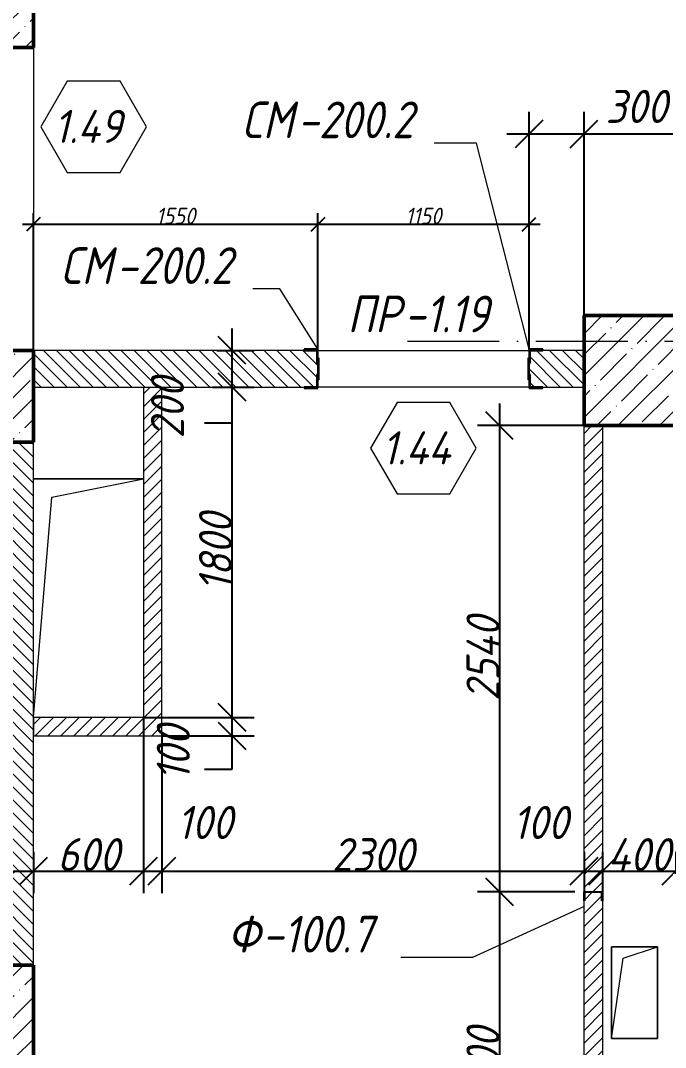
# Model space of a CAD drawing. Header units: millimetres. Extents: x -356862 to 418287, y 0 to 839748.
# Drawn here: x -142671 to -139157, y 615449 to 621045 of the extents above; entities that cross this region are included whole.
import ezdxf

# ---------------------------------------------------------------- set-up
doc = ezdxf.new("R2010")
doc.units = ezdxf.units.MM
doc.linetypes.add('50_200_ШТРИХ_1Т_ш5_п1_п1_', pattern=[700, 500, -100, 0, -100])
for name, color, linetype, lineweight in [('A-____-____-DIMS', 7, 'Continuous', 9), ('A-DOOR-____-IDEN', 7, 'Continuous', 9), ('A-FLOR-____-OTLN', 7, 'Continuous', 9), ('A-GENM-____-IDEN', 7, 'Continuous', 9), ('A-GENM-____-MCUT', 7, 'Continuous', 25), ('A-GENM-____-OTLN', 7, 'Continuous', 9), ('A-GENM-____-OTLN-1', 7, 'Continuous', 25), ('A-WALL-FNSH-MCUT-1', 7, 'Continuous', 9), ('S-COLS-____-MCUT', 7, 'Continuous', 50), ('S-COLS-____-OTLN', 7, 'Continuous', 9), ('S-GRID-____-OTLN-1', 7, '50_200_ШТРИХ_1Т_ш5_п1_п1_', 9)]:
    doc.layers.add(name, color=color, linetype=linetype, lineweight=lineweight)
for name, color, linetype, lineweight, true_color in [('A-WALL-____-MCUT-4', 7, 'Continuous', 13, 0x000000), ('A-WALL-____-PATT-3', 9, 'Continuous', 9, 0x808080), ('A-WALL-____-PATT-4', 9, 'Continuous', 9, 0x808080), ('I-WALL-____-OTLN-1', 7, 'Continuous', 9, 0x000000)]:
    doc.layers.add(name, color=color, linetype=linetype, lineweight=lineweight, true_color=true_color)
doc.styles.add('ISOCPEUR_I_10', font='isocpeui.ttf', dxfattribs={"width": 0.9, "height": 180})
doc.styles.add('ISOCPEUR_I_14', font='isocpeui.ttf', dxfattribs={"width": 0.9, "height": 180})
doc.styles.add('ISOCPEUR_I_2', font='isocpeui.ttf', dxfattribs={"width": 0.85, "height": 2.3})
doc.styles.add('ISOCPEUR_I_7', font='isocpeui.ttf', dxfattribs={"width": 0.9, "height": 90})
doc.dimstyles.new('ISO-1_8_0_9К_СРЕДНИЙ_Кладочные_2', dxfattribs={"dimscale": 304.8, "dimtxt": 89.638306, "dimasz": 0.246063, "dimexe": 0.19685, "dimexo": 0, "dimgap": 0, "dimtad": 1, "dimdec": 3, "dimrnd": 0.001, "dimdsep": 46, "dimtxsty": 'ISOCPEUR_I_7', "dimblk1": 'OBLIQUE', "dimblk2": 'OBLIQUE', "dimsah": 1, "dimcen": 0.09, "dimdle": 0.19685, "dimazin": 0, "dimtfac": 1, "dimtdec": 4, "dimtix": 1, "dimtmove": 1, "dimatfit": 3, "dimfxl": 1, "dimtvp": 1, "dimtolj": 1, "dimtzin": 0, "dimarcsym": 2})
doc.dimstyles.new('ISO-1_8_0_9К_СРЕДНИЙ_Кладочные_3', dxfattribs={"dimscale": 304.8, "dimtxt": 179.276612, "dimasz": 0.492126, "dimexe": 0.393701, "dimexo": 0, "dimgap": 0, "dimtad": 1, "dimdec": 3, "dimrnd": 0.001, "dimdsep": 46, "dimtxsty": 'ISOCPEUR_I_10', "dimblk1": 'OBLIQUE', "dimblk2": 'OBLIQUE', "dimsah": 1, "dimcen": 0.09, "dimdle": 0.393701, "dimazin": 0, "dimtfac": 1, "dimtdec": 4, "dimtix": 1, "dimtmove": 0, "dimatfit": 3, "dimfxl": 1, "dimtvp": 1, "dimtolj": 1, "dimtzin": 0, "dimarcsym": 2})
doc.dimstyles.new('ISO-1_8_0_9К_СРЕДНИЙ_Кладочные_8', dxfattribs={"dimscale": 304.8, "dimtxt": 179.276612, "dimasz": 0.492126, "dimexe": 0.393701, "dimexo": 0, "dimgap": 0, "dimtad": 1, "dimdec": 3, "dimrnd": 0.001, "dimdsep": 46, "dimtxsty": 'ISOCPEUR_I_14', "dimblk1": 'OBLIQUE', "dimblk2": 'OBLIQUE', "dimsah": 1, "dimcen": 0.09, "dimdle": 0.393701, "dimazin": 0, "dimtfac": 1, "dimtdec": 4, "dimtix": 1, "dimtmove": 0, "dimatfit": 3, "dimfxl": 1, "dimtvp": 1, "dimtolj": 1, "dimtzin": 0, "dimarcsym": 2})
doc.dimstyles.new('ISO-1_8_0_9К_СРЕДНИЙ_Кладочные_9', dxfattribs={"dimscale": 304.8, "dimtxt": 179.276612, "dimasz": 0.492126, "dimexe": 0.393701, "dimexo": 0, "dimgap": 0, "dimtad": 1, "dimdec": 3, "dimrnd": 0.001, "dimdsep": 46, "dimtxsty": 'ISOCPEUR_I_14', "dimblk1": 'OBLIQUE', "dimblk2": 'OBLIQUE', "dimsah": 1, "dimcen": 0.09, "dimdle": 0.393701, "dimazin": 0, "dimtfac": 1, "dimtdec": 4, "dimtix": 1, "dimtmove": 1, "dimatfit": 3, "dimfxl": 1, "dimtvp": 1, "dimtolj": 1, "dimtzin": 0, "dimarcsym": 2})
pattern_1 = [(135, (-175000.736, 544716.51), (-35.35534, -35.35534), [])]
pattern_2 = [(45, (-175000.736, 544716.51), (-35.35534, 35.35534), [])]

# ---------------------------------------------------------------- blocks, each defined once
blk = doc.blocks.new('BSC_Колонна _Прямоугольная - 500х700-28080545-АР1_Кладочный план 1 этажа в осях 1-64_Ю-ЯЯ')
at = {"layer": 'S-COLS-____-OTLN'}
h = blk.add_hatch(dxfattribs=at)
h.set_pattern_fill('FP_22', color=256, style=0, pattern_type=2)
h.set_pattern_definition([(315, (-70931.04, 32050), (114.04925, 114.04925), []), (315, (-70931.04, 31935.95), (114.04925, 114.04925), [201.613, -40.323, 3.353, -36.97])])
h.paths.add_polyline_path([(-250, 350), (-250, -350), (250, -350), (250, 350)], flags=0)
at = {"layer": 'S-COLS-____-MCUT'}
for p, q in [((250, 350), (-250, 350)), ((-250, 350), (-250, -350)), ((250, -350), (250, 350)), ((-250, -350), (250, -350))]:
    blk.add_line(p, q, dxfattribs=at)
blk = doc.blocks.new('BSC_Колонна _Прямоугольная - 500х700-V85-АР1_Кладочный план 1 этажа в осях 1-64_Ю-ЯЯ')
at = {"layer": 'S-COLS-____-OTLN'}
h = blk.add_hatch(dxfattribs=at)
h.set_pattern_fill('FP_87', color=256, style=0, pattern_type=2)
h.set_pattern_definition([(315, (-74281.04, 32050), (114.04925, 114.04925), []), (315, (-74281.04, 31935.95), (114.04925, 114.04925), [201.613, -40.323, 3.353, -36.97])])
h.paths.add_polyline_path([(-250, 350), (-250, -350), (250, -350), (250, 350)], flags=0)
at = {"layer": 'S-COLS-____-MCUT'}
for p, q in [((250, 350), (-250, 350)), ((-250, 350), (-250, -350)), ((250, -350), (250, 350)), ((-250, -350), (250, -350))]:
    blk.add_line(p, q, dxfattribs=at)
blk = doc.blocks.new('BSC_Колонна _Прямоугольная - 500х700-V86-АР1_Кладочный план 1 этажа в осях 1-64_Ю-ЯЯ')
at = {"layer": 'S-COLS-____-OTLN'}
h = blk.add_hatch(dxfattribs=at)
h.set_pattern_fill('FP_88', color=256, style=0, pattern_type=2)
h.set_pattern_definition([(315, (-76431.04, 32050), (114.04925, 114.04925), []), (315, (-76431.04, 31935.95), (114.04925, 114.04925), [201.613, -40.323, 3.353, -36.97])])
h.paths.add_polyline_path([(-250, -350), (250, -350), (250, 350), (-250, 350), (-250, 250.2)], flags=0)
at = {"layer": 'S-COLS-____-MCUT'}
for p, q in [((250, 350), (-250, 350)), ((-250, 350), (-250, -350)), ((250, -350), (250, 350)), ((-250, -350), (250, -350))]:
    blk.add_line(p, q, dxfattribs=at)
blk = doc.blocks.new('BSC_Колонна _Прямоугольная - 600х600-28080544-АР1_Кладочный план 1 этажа в осях 1-64_Ю-ЯЯ')
at = {"layer": 'S-COLS-____-OTLN'}
h = blk.add_hatch(dxfattribs=at)
h.set_pattern_fill('FP_94', color=256, style=0, pattern_type=2)
h.set_pattern_definition([(45, (-35700, -74421.04), (-114.04925, 114.04925), []), (45, (-35585.95, -74421.04), (-114.04925, 114.04925), [201.613, -40.323, 3.353, -36.97])])
h.paths.add_polyline_path([(-300, -300), (300, -300), (300, 300), (-300, 300)], flags=0)
at = {"layer": 'S-COLS-____-MCUT'}
for p, q in [((300, 300), (-300, 300)), ((-300, 300), (-300, -300)), ((300, -300), (300, 300)), ((-300, -300), (300, -300))]:
    blk.add_line(p, q, dxfattribs=at)
blk = doc.blocks.new('154_Фахверк_СКБ_Швеллер - Тип_100_4830-28147714-АР1_Кладочный план 1 этажа в осях 1-64_Ю-ЯЯ')
at = {"layer": 'A-GENM-____-MCUT'}
for p, q in [((125, 50), (175, 50)), ((125, -50), (125, 50)), ((128, 47), (128, -47)), ((175, 47), (128, 47)), ((175, 50), (175, 47)), ((175, -50), (125, -50)), ((128, -47), (175, -47)), ((175, -47), (175, -50))]:
    blk.add_line(p, q, dxfattribs=at)
blk = doc.blocks.new('154_Стойка_СКБ_Уголок - СМ-2230_200-28216496-АР1_Кладочный план 1 этажа в осях 1-64_Ю-ЯЯ')
at = {"layer": 'A-GENM-____-MCUT'}
for p, q in [((125, 156), (125, 81)), ((200, 156), (125, 156)), ((131, 81), (131, 150)), ((131, 150), (200, 150)), ((200, 150), (200, 156)), ((125, 81), (131, 81)), ((131, 19), (125, 19)), ((125, 19), (125, -56)), ((131, -50), (131, 19)), ((200, -50), (131, -50)), ((200, -56), (200, -50)), ((125, -56), (200, -56))]:
    blk.add_line(p, q, dxfattribs=at)
blk = doc.blocks.new('Стойка_Влож_Полоса боковая - Полоса-28213942-АР1_Кладочный план 1 этажа в осях 1-64_Ю-ЯЯ')
at = {"layer": 'A-GENM-____-OTLN'}
for p, q in [((-5, 60), (0, 60)), ((-5, -60), (-5, 60)), ((0, 31), (0, -31)), ((0, -60), (-5, -60))]:
    blk.add_line(p, q, dxfattribs=at)
blk = doc.blocks.new('AR_Отверстие прямоугольное _в плите_ - AR_Отверстие прямоугольное _в плите_-V194-АР1_Кладочный план 1 этажа в осях 1-64_Ю-ЯЯ')
at = {"layer": 'A-GENM-____-OTLN'}
for p, q in [((125, 250), (-125, 250)), ((-125, 250), (-125, -250)), ((-62.5, 187.5), (125, 250)), ((125, -250), (125, 250)), ((-125, -250), (-62.5, 187.5)), ((-125, -250), (125, -250))]:
    blk.add_line(p, q, dxfattribs=at)
blk = doc.blocks.new('AR_Отверстие прямоугольное _в плите_ - AR_Отверстие прямоугольное _в плите_-V246-АР1_Кладочный план 1 этажа в осях 1-64_Ю-ЯЯ')
at = {"layer": 'A-GENM-____-OTLN'}
for p, q in [((300, 650), (-300, 650)), ((-200, 550), (300, 650)), ((-300, -650), (-200, 550))]:
    blk.add_line(p, q, dxfattribs=at)
blk = doc.blocks.new('Марка проема - марка проема-27336095-АР1_Кладочный план 1 этажа в осях 1-64_Ю-ЯЯ')
at = {"layer": 'A-DOOR-____-IDEN'}
for p, q in [((-1.439, 0.159), (-2.877, -2.333)), ((1.439, 0.159), (-1.439, 0.159)), ((2.877, -2.333), (1.439, 0.159)), ((-2.877, -2.333), (-1.439, -4.825)), ((1.439, -4.825), (2.877, -2.333)), ((-1.439, -4.825), (1.439, -4.825))]:
    blk.add_line(p, q, dxfattribs=at)
blk = doc.blocks.new('_Oblique')
at = {"color": 0, "linetype": 'ByBlock', "lineweight": -2}
blk.add_line((-0.5, -0.5), (0.5, 0.5), dxfattribs=at)
blk = doc.blocks.new('*D12231')
at = {"layer": 'A-____-____-DIMS', "color": 0, "lineweight": -2, "transparency": 16777216}
for p, q in [((-142600.7, 619247.6), (-142600.7, 619994.8)), ((-141050.7, 619255.6), (-141050.7, 619994.8)), ((-142660.7, 619934.8), (-140990.7, 619934.8))]:
    blk.add_line(p, q, dxfattribs=at)
at = {"layer": 'Defpoints', "color": 0, "transparency": 16777216}
for p in [(-141050.7, 619934.8), (-142600.7, 619247.6), (-141050.7, 619255.6)]:
    blk.add_point(p, dxfattribs=at)
at = {"layer": 'A-____-____-DIMS', "color": 0, "lineweight": -2, "transparency": 16777216, "xscale": 75, "yscale": 75, "zscale": 75, "rotation": 180}
blk.add_blockref('_Oblique', (-142600.7, 619934.8), dxfattribs=at)
at = {"layer": 'A-____-____-DIMS', "color": 0, "lineweight": -2, "transparency": 16777216, "xscale": 75, "yscale": 75, "zscale": 75}
blk.add_blockref('_Oblique', (-141050.7, 619934.8), dxfattribs=at)
at = {"layer": 'A-____-____-DIMS', "color": 0, "transparency": 16777216, "insert": (-141825.7, 619979.8), "char_height": 90, "width": 504.733, "attachment_point": 5, "style": 'ISOCPEUR_I_7'}
blk.add_mtext('\\A1;1550', dxfattribs=at)
blk = doc.blocks.new('*D12232')
at = {"layer": 'A-____-____-DIMS', "color": 0, "lineweight": -2, "transparency": 16777216}
for p, q in [((-141050.7, 619255.6), (-141050.7, 619994.8)), ((-139900.7, 619253.6), (-139900.7, 619994.8)), ((-141110.7, 619934.8), (-139840.7, 619934.8))]:
    blk.add_line(p, q, dxfattribs=at)
at = {"layer": 'Defpoints', "color": 0, "transparency": 16777216}
for p in [(-139900.7, 619934.8), (-141050.7, 619255.6), (-139900.7, 619253.6)]:
    blk.add_point(p, dxfattribs=at)
at = {"layer": 'A-____-____-DIMS', "color": 0, "lineweight": -2, "transparency": 16777216, "xscale": 75, "yscale": 75, "zscale": 75, "rotation": 180}
blk.add_blockref('_Oblique', (-141050.7, 619934.8), dxfattribs=at)
at = {"layer": 'A-____-____-DIMS', "color": 0, "lineweight": -2, "transparency": 16777216, "xscale": 75, "yscale": 75, "zscale": 75}
blk.add_blockref('_Oblique', (-139900.7, 619934.8), dxfattribs=at)
at = {"layer": 'A-____-____-DIMS', "color": 0, "transparency": 16777216, "insert": (-140475.7, 619979.8), "char_height": 90, "width": 463.361, "attachment_point": 5, "style": 'ISOCPEUR_I_7'}
blk.add_mtext('\\A1;1150', dxfattribs=at)
blk = doc.blocks.new('*D12233')
at = {"layer": 'A-____-____-DIMS', "color": 0, "lineweight": -2, "transparency": 16777216}
for p, q in [((-139900.7, 619253.6), (-139900.7, 620546.7)), ((-139600.7, 619247.6), (-139600.7, 620546.7)), ((-140020.7, 620426.7), (-139600.7, 620426.7)), ((-139600.7, 620426.7), (-139106.6, 620426.7))]:
    blk.add_line(p, q, dxfattribs=at)
at = {"layer": 'Defpoints', "color": 0, "transparency": 16777216}
for p in [(-139600.7, 620426.7), (-139900.7, 619253.6), (-139600.7, 619247.6)]:
    blk.add_point(p, dxfattribs=at)
at = {"layer": 'A-____-____-DIMS', "color": 0, "lineweight": -2, "transparency": 16777216, "xscale": 150, "yscale": 150, "zscale": 150, "rotation": 180}
blk.add_blockref('_Oblique', (-139900.7, 620426.7), dxfattribs=at)
at = {"layer": 'A-____-____-DIMS', "color": 0, "lineweight": -2, "transparency": 16777216, "xscale": 150, "yscale": 150, "zscale": 150}
blk.add_blockref('_Oblique', (-139600.7, 620426.7), dxfattribs=at)
at = {"layer": 'A-____-____-DIMS', "color": 0, "transparency": 16777216, "insert": (-139483.5, 620666.7), "char_height": 180, "width": 409.578, "attachment_point": 1, "line_spacing_factor": 1.149209, "style": 'ISOCPEUR_I_10'}
blk.add_mtext('\\A1;300', dxfattribs=at)
blk = doc.blocks.new('*D13126')
at = {"layer": 'A-____-____-DIMS', "color": 0, "lineweight": -2, "transparency": 16777216}
for p, q in [((-142800.7, 616516.1), (-142800.7, 616290)), ((-142600.7, 616516.1), (-142600.7, 616290)), ((-142700.7, 616410), (-143127.6, 616136.3)), ((-142920.7, 616410), (-142480.7, 616410)), ((-143127.6, 616136.3), (-143471.7, 616136.3))]:
    blk.add_line(p, q, dxfattribs=at)
at = {"layer": 'Defpoints', "color": 0, "transparency": 16777216}
for p in [(-142800.7, 616516.1), (-142600.7, 616516.1), (-142600.7, 616410)]:
    blk.add_point(p, dxfattribs=at)
at = {"layer": 'A-____-____-DIMS', "color": 0, "lineweight": -2, "transparency": 16777216, "xscale": 150, "yscale": 150, "zscale": 150, "rotation": 180}
blk.add_blockref('_Oblique', (-142800.7, 616410), dxfattribs=at)
at = {"layer": 'A-____-____-DIMS', "color": 0, "lineweight": -2, "transparency": 16777216, "xscale": 150, "yscale": 150, "zscale": 150}
blk.add_blockref('_Oblique', (-142600.7, 616410), dxfattribs=at)
at = {"layer": 'A-____-____-DIMS', "color": 0, "transparency": 16777216, "insert": (-143537.2, 616376.3), "char_height": 180, "width": 409.578, "attachment_point": 1, "line_spacing_factor": 1.149209, "style": 'ISOCPEUR_I_14'}
blk.add_mtext('\\A1;200', dxfattribs=at)
blk = doc.blocks.new('*D13127')
at = {"layer": 'A-____-____-DIMS', "color": 0, "lineweight": -2, "transparency": 16777216}
for p, q in [((-142000.7, 617247.6), (-142000.7, 616290)), ((-142600.7, 616516.1), (-142600.7, 616290)), ((-142720.7, 616410), (-141880.7, 616410))]:
    blk.add_line(p, q, dxfattribs=at)
at = {"layer": 'Defpoints', "color": 0, "transparency": 16777216}
for p in [(-142000.7, 617247.6), (-142600.7, 616516.1), (-142000.7, 616410)]:
    blk.add_point(p, dxfattribs=at)
at = {"layer": 'A-____-____-DIMS', "color": 0, "lineweight": -2, "transparency": 16777216, "xscale": 150, "yscale": 150, "zscale": 150, "rotation": 180}
blk.add_blockref('_Oblique', (-142600.7, 616410), dxfattribs=at)
at = {"layer": 'A-____-____-DIMS', "color": 0, "lineweight": -2, "transparency": 16777216, "xscale": 150, "yscale": 150, "zscale": 150}
blk.add_blockref('_Oblique', (-142000.7, 616410), dxfattribs=at)
at = {"layer": 'A-____-____-DIMS', "color": 0, "transparency": 16777216, "insert": (-142300.7, 616500), "char_height": 180, "width": 409.578, "attachment_point": 5, "style": 'ISOCPEUR_I_14'}
blk.add_mtext('\\A1;600', dxfattribs=at)
blk = doc.blocks.new('*D13128')
at = {"layer": 'A-____-____-DIMS', "color": 0, "lineweight": -2, "transparency": 16777216}
for p, q in [((-142000.7, 617247.6), (-142000.7, 616290)), ((-141900.7, 617147.6), (-141900.7, 616290)), ((-142120.7, 616410), (-141780.7, 616410))]:
    blk.add_line(p, q, dxfattribs=at)
at = {"layer": 'Defpoints', "color": 0, "transparency": 16777216}
for p in [(-142000.7, 617247.6), (-141900.7, 617147.6), (-141900.7, 616410)]:
    blk.add_point(p, dxfattribs=at)
at = {"layer": 'A-____-____-DIMS', "color": 0, "lineweight": -2, "transparency": 16777216, "xscale": 150, "yscale": 150, "zscale": 150, "rotation": 180}
blk.add_blockref('_Oblique', (-142000.7, 616410), dxfattribs=at)
at = {"layer": 'A-____-____-DIMS', "color": 0, "lineweight": -2, "transparency": 16777216, "xscale": 150, "yscale": 150, "zscale": 150}
blk.add_blockref('_Oblique', (-141900.7, 616410), dxfattribs=at)
at = {"layer": 'A-____-____-DIMS', "color": 0, "transparency": 16777216, "insert": (-141818.9, 616765.2), "char_height": 180, "width": 368.207, "attachment_point": 1, "line_spacing_factor": 1.149209, "style": 'ISOCPEUR_I_14'}
blk.add_mtext('\\A1;100', dxfattribs=at)
blk = doc.blocks.new('*D13129')
at = {"layer": 'A-____-____-DIMS', "color": 0, "lineweight": -2, "transparency": 16777216}
for p, q in [((-141900.7, 617147.6), (-141900.7, 616290)), ((-139600.7, 616516.1), (-139600.7, 616290)), ((-142020.7, 616410), (-139480.7, 616410))]:
    blk.add_line(p, q, dxfattribs=at)
at = {"layer": 'Defpoints', "color": 0, "transparency": 16777216}
for p in [(-141900.7, 617147.6), (-139600.7, 616516.1), (-139600.7, 616410)]:
    blk.add_point(p, dxfattribs=at)
at = {"layer": 'A-____-____-DIMS', "color": 0, "lineweight": -2, "transparency": 16777216, "xscale": 150, "yscale": 150, "zscale": 150, "rotation": 180}
blk.add_blockref('_Oblique', (-141900.7, 616410), dxfattribs=at)
at = {"layer": 'A-____-____-DIMS', "color": 0, "lineweight": -2, "transparency": 16777216, "xscale": 150, "yscale": 150, "zscale": 150}
blk.add_blockref('_Oblique', (-139600.7, 616410), dxfattribs=at)
at = {"layer": 'A-____-____-DIMS', "color": 0, "transparency": 16777216, "insert": (-140750.7, 616500), "char_height": 180, "width": 546.104, "attachment_point": 5, "style": 'ISOCPEUR_I_14'}
blk.add_mtext('\\A1;2300', dxfattribs=at)
blk = doc.blocks.new('*D13130')
at = {"layer": 'A-____-____-DIMS', "color": 0, "lineweight": -2, "transparency": 16777216}
for p, q in [((-139600.7, 616516.1), (-139600.7, 616290)), ((-139500.7, 616516.1), (-139500.7, 616290)), ((-139720.7, 616410), (-139380.7, 616410))]:
    blk.add_line(p, q, dxfattribs=at)
at = {"layer": 'Defpoints', "color": 0, "transparency": 16777216}
for p in [(-139600.7, 616516.1), (-139500.7, 616516.1), (-139500.7, 616410)]:
    blk.add_point(p, dxfattribs=at)
at = {"layer": 'A-____-____-DIMS', "color": 0, "lineweight": -2, "transparency": 16777216, "xscale": 150, "yscale": 150, "zscale": 150, "rotation": 180}
blk.add_blockref('_Oblique', (-139600.7, 616410), dxfattribs=at)
at = {"layer": 'A-____-____-DIMS', "color": 0, "lineweight": -2, "transparency": 16777216, "xscale": 150, "yscale": 150, "zscale": 150}
blk.add_blockref('_Oblique', (-139500.7, 616410), dxfattribs=at)
at = {"layer": 'A-____-____-DIMS', "color": 0, "transparency": 16777216, "insert": (-139990.1, 616765.2), "char_height": 180, "width": 368.207, "attachment_point": 1, "line_spacing_factor": 1.149209, "style": 'ISOCPEUR_I_14'}
blk.add_mtext('\\A1;100', dxfattribs=at)
blk = doc.blocks.new('*D13131')
at = {"layer": 'A-____-____-DIMS', "color": 0, "lineweight": -2, "transparency": 16777216}
for p, q in [((-139500.7, 616516.1), (-139500.7, 616290)), ((-139100.7, 616516.1), (-139100.7, 616290)), ((-139620.7, 616410), (-138980.7, 616410))]:
    blk.add_line(p, q, dxfattribs=at)
at = {"layer": 'Defpoints', "color": 0, "transparency": 16777216}
for p in [(-139500.7, 616516.1), (-139100.7, 616516.1), (-139100.7, 616410)]:
    blk.add_point(p, dxfattribs=at)
at = {"layer": 'A-____-____-DIMS', "color": 0, "lineweight": -2, "transparency": 16777216, "xscale": 150, "yscale": 150, "zscale": 150, "rotation": 180}
blk.add_blockref('_Oblique', (-139500.7, 616410), dxfattribs=at)
at = {"layer": 'A-____-____-DIMS', "color": 0, "lineweight": -2, "transparency": 16777216, "xscale": 150, "yscale": 150, "zscale": 150}
blk.add_blockref('_Oblique', (-139100.7, 616410), dxfattribs=at)
at = {"layer": 'A-____-____-DIMS', "color": 0, "transparency": 16777216, "insert": (-139300.7, 616500), "char_height": 180, "width": 426.127, "attachment_point": 5, "style": 'ISOCPEUR_I_14'}
blk.add_mtext('\\A1;400', dxfattribs=at)
blk = doc.blocks.new('*D13132')
at = {"layer": 'A-____-____-DIMS', "color": 0, "lineweight": -2, "transparency": 16777216}
for p, q in [((-139100.7, 616516.1), (-139100.7, 616290)), ((-139000.7, 616516.1), (-139000.7, 616290)), ((-139220.7, 616410), (-138880.7, 616410))]:
    blk.add_line(p, q, dxfattribs=at)
at = {"layer": 'Defpoints', "color": 0, "transparency": 16777216}
for p in [(-139100.7, 616516.1), (-139000.7, 616516.1), (-139000.7, 616410)]:
    blk.add_point(p, dxfattribs=at)
at = {"layer": 'A-____-____-DIMS', "color": 0, "lineweight": -2, "transparency": 16777216, "xscale": 150, "yscale": 150, "zscale": 150, "rotation": 180}
blk.add_blockref('_Oblique', (-139100.7, 616410), dxfattribs=at)
at = {"layer": 'A-____-____-DIMS', "color": 0, "lineweight": -2, "transparency": 16777216, "xscale": 150, "yscale": 150, "zscale": 150}
blk.add_blockref('_Oblique', (-139000.7, 616410), dxfattribs=at)
at = {"layer": 'A-____-____-DIMS', "color": 0, "transparency": 16777216, "insert": (-138934.4, 616765.2), "char_height": 180, "width": 368.207, "attachment_point": 1, "line_spacing_factor": 1.149209, "style": 'ISOCPEUR_I_14'}
blk.add_mtext('\\A1;100', dxfattribs=at)
blk = doc.blocks.new('*D13141')
at = {"layer": 'A-____-____-DIMS', "color": 0, "lineweight": -2, "transparency": 16777216}
for p, q in [((-141518.4, 617027.6), (-141518.4, 617367.6)), ((-142000.7, 617247.6), (-141398.4, 617247.6)), ((-141900.7, 617147.6), (-141398.4, 617147.6)), ((-141518.4, 616965.9), (-141518.4, 617147.6)), ((-141668.4, 616965.9), (-141518.4, 616965.9))]:
    blk.add_line(p, q, dxfattribs=at)
at = {"layer": 'Defpoints', "color": 0, "transparency": 16777216}
for p in [(-142000.7, 617247.6), (-141518.4, 617247.6), (-141900.7, 617147.6)]:
    blk.add_point(p, dxfattribs=at)
at = {"layer": 'A-____-____-DIMS', "color": 0, "lineweight": -2, "transparency": 16777216, "xscale": 150, "yscale": 150, "zscale": 150}
for p, rotation in [((-141518.4, 617247.6), 90), ((-141518.4, 617147.6), 270)]:
    blk.add_blockref('_Oblique', p, dxfattribs=dict(at, rotation=rotation))
at = {"layer": 'A-____-____-DIMS', "color": 0, "transparency": 16777216, "insert": (-141928.7, 616901.8), "char_height": 180, "width": 368.207, "attachment_point": 1, "rotation": 90, "line_spacing_factor": 1.149209, "style": 'ISOCPEUR_I_14'}
blk.add_mtext('\\A1;100', dxfattribs=at)
blk = doc.blocks.new('*D13142')
at = {"layer": 'A-____-____-DIMS', "color": 0, "lineweight": -2, "transparency": 16777216}
for p, q in [((-141518.4, 617127.6), (-141518.4, 619167.6)), ((-141624.5, 619047.6), (-141398.4, 619047.6)), ((-142000.7, 617247.6), (-141398.4, 617247.6))]:
    blk.add_line(p, q, dxfattribs=at)
at = {"layer": 'Defpoints', "color": 0, "transparency": 16777216}
for p in [(-141624.5, 619047.6), (-141518.4, 619047.6), (-142000.7, 617247.6)]:
    blk.add_point(p, dxfattribs=at)
at = {"layer": 'A-____-____-DIMS', "color": 0, "lineweight": -2, "transparency": 16777216, "xscale": 150, "yscale": 150, "zscale": 150}
for p, rotation in [((-141518.4, 619047.6), 90), ((-141518.4, 617247.6), 270)]:
    blk.add_blockref('_Oblique', p, dxfattribs=dict(at, rotation=rotation))
at = {"layer": 'A-____-____-DIMS', "color": 0, "transparency": 16777216, "insert": (-141608.4, 618147.6), "char_height": 180, "width": 504.733, "attachment_point": 5, "rotation": 90, "style": 'ISOCPEUR_I_14'}
blk.add_mtext('\\A1;1800', dxfattribs=at)
blk = doc.blocks.new('*D13143')
at = {"layer": 'A-____-____-DIMS', "color": 0, "lineweight": -2, "transparency": 16777216}
for p, q in [((-141518.4, 618927.6), (-141518.4, 619367.6)), ((-141600.7, 619247.6), (-141398.4, 619247.6)), ((-141624.5, 619047.6), (-141398.4, 619047.6)), ((-141518.4, 618852.3), (-141518.4, 619047.6)), ((-141668.4, 618852.3), (-141518.4, 618852.3))]:
    blk.add_line(p, q, dxfattribs=at)
at = {"layer": 'Defpoints', "color": 0, "transparency": 16777216}
for p in [(-141600.7, 619247.6), (-141518.4, 619247.6), (-141624.5, 619047.6)]:
    blk.add_point(p, dxfattribs=at)
at = {"layer": 'A-____-____-DIMS', "color": 0, "lineweight": -2, "transparency": 16777216, "xscale": 150, "yscale": 150, "zscale": 150}
for p, rotation in [((-141518.4, 619247.6), 90), ((-141518.4, 619047.6), 270)]:
    blk.add_blockref('_Oblique', p, dxfattribs=dict(at, rotation=rotation))
at = {"layer": 'A-____-____-DIMS', "color": 0, "transparency": 16777216, "insert": (-141960.5, 618767.5), "char_height": 180, "width": 409.578, "attachment_point": 1, "rotation": 90, "line_spacing_factor": 1.149209, "style": 'ISOCPEUR_I_14'}
blk.add_mtext('\\A1;200', dxfattribs=at)
blk = doc.blocks.new('*D13174')
at = {"layer": 'A-____-____-DIMS', "color": 0, "lineweight": -2, "transparency": 16777216}
for p, q in [((-140061.5, 618957.6), (-140061.5, 616177.6)), ((-139600.7, 618837.6), (-140181.5, 618837.6)), ((-139650.7, 616297.6), (-140181.5, 616297.6))]:
    blk.add_line(p, q, dxfattribs=at)
at = {"layer": 'Defpoints', "color": 0, "transparency": 16777216}
for p in [(-139600.7, 618837.6), (-140061.5, 616297.6), (-139650.7, 616297.6)]:
    blk.add_point(p, dxfattribs=at)
at = {"layer": 'A-____-____-DIMS', "color": 0, "lineweight": -2, "transparency": 16777216, "xscale": 150, "yscale": 150, "zscale": 150}
for p, rotation in [((-140061.5, 618837.6), 90), ((-140061.5, 616297.6), 270)]:
    blk.add_blockref('_Oblique', p, dxfattribs=dict(at, rotation=rotation))
at = {"layer": 'A-____-____-DIMS', "color": 0, "transparency": 16777216, "insert": (-140151.5, 617567.6), "char_height": 180, "width": 562.653, "attachment_point": 5, "rotation": 90, "style": 'ISOCPEUR_I_14'}
blk.add_mtext('\\A1;2540', dxfattribs=at)
blk = doc.blocks.new('*D13175')
at = {"layer": 'A-____-____-DIMS', "color": 0, "lineweight": -2, "transparency": 16777216}
for p, q in [((-140061.5, 616417.6), (-140061.5, 614277.6)), ((-139650.7, 616297.6), (-140181.5, 616297.6)), ((-139650.7, 614397.6), (-140181.5, 614397.6))]:
    blk.add_line(p, q, dxfattribs=at)
at = {"layer": 'Defpoints', "color": 0, "transparency": 16777216}
for p in [(-139650.7, 616297.6), (-140061.5, 614397.6), (-139650.7, 614397.6)]:
    blk.add_point(p, dxfattribs=at)
at = {"layer": 'A-____-____-DIMS', "color": 0, "lineweight": -2, "transparency": 16777216, "xscale": 150, "yscale": 150, "zscale": 150}
for p, rotation in [((-140061.5, 616297.6), 90), ((-140061.5, 614397.6), 270)]:
    blk.add_blockref('_Oblique', p, dxfattribs=dict(at, rotation=rotation))
at = {"layer": 'A-____-____-DIMS', "color": 0, "transparency": 16777216, "insert": (-140151.5, 615347.6), "char_height": 180, "width": 504.733, "attachment_point": 5, "rotation": 90, "style": 'ISOCPEUR_I_14'}
blk.add_mtext('\\A1;1900', dxfattribs=at)

msp = doc.modelspace()

# ---------------------------------------------------------------- hatches: boundary and pattern name
at = {"layer": 'A-WALL-____-PATT-3'}
h = msp.add_hatch(dxfattribs=at)
h.set_pattern_fill('FP_6', color=256, style=0, pattern_type=2)
h.set_pattern_definition(pattern_1)
h.paths.add_polyline_path([(-142600.7357, 619047.5526), (-141056.7357, 619047.5526), (-141056.7357, 619116.5526), (-141050.7357, 619116.5526), (-141050.7357, 619178.5526), (-141056.7357, 619178.5526), (-141056.7357, 619247.5526), (-142600.7357, 619247.5526)], flags=0)
h.paths.add_polyline_path([(-139665.9931, 619047.5526), (-139600.7357, 619047.5526), (-139600.7357, 619247.5526), (-139894.7357, 619247.5526), (-139894.7357, 619178.5526), (-139900.7357, 619178.5526), (-139900.7357, 619116.5526), (-139894.7357, 619116.5526), (-139894.7357, 619047.5526), (-139825.7357, 619047.5526)], flags=0)
h = msp.add_hatch(dxfattribs=at)
h.set_pattern_fill('FP_6', color=256, style=0, pattern_type=2)
h.set_pattern_definition(pattern_1)
h.paths.add_polyline_path([(-142600.7357, 615897.5526), (-142600.7357, 618747.5526), (-142800.7357, 618747.5526), (-142800.7357, 615897.5526)], flags=0)
at = {"layer": 'A-WALL-____-PATT-4'}
h = msp.add_hatch(dxfattribs=at)
h.set_pattern_fill('FP_5', color=256, style=0, pattern_type=2)
h.set_pattern_definition(pattern_2)
h.paths.add_polyline_path([(-141900.7357, 617147.5526), (-141900.7357, 619047.5526), (-142000.7357, 619047.5526), (-142000.7357, 617147.5526)], flags=0)
h = msp.add_hatch(dxfattribs=at)
h.set_pattern_fill('FP_5', color=256, style=0, pattern_type=2)
h.set_pattern_definition(pattern_2)
h.paths.add_polyline_path([(-139500.7357, 612497.5526), (-139500.7357, 614347.5526), (-139503.7357, 614347.5526), (-139503.7357, 614394.5526), (-139597.7357, 614394.5526), (-139597.7357, 614347.5526), (-139600.7357, 614347.5526), (-139600.7357, 612497.5526)], flags=0)
h.paths.add_polyline_path([(-139500.7357, 614397.5526), (-139500.7357, 616247.5526), (-139503.7357, 616247.5526), (-139503.7357, 616294.5526), (-139597.7357, 616294.5526), (-139597.7357, 616247.5526), (-139600.7357, 616247.5526), (-139600.7357, 614397.5526), (-139503.7357, 614397.5526)], flags=0)
h.paths.add_polyline_path([(-139600.7357, 616297.5526), (-139500.7357, 616297.5526), (-139500.7357, 618837.5526), (-139600.7357, 618837.5526), (-139600.7357, 616471.8353)], flags=0)
h = msp.add_hatch(dxfattribs=at)
h.set_pattern_fill('FP_5', color=256, style=0, pattern_type=2)
h.set_pattern_definition(pattern_2)
h.paths.add_polyline_path([(-142600.7357, 617147.5526), (-142000.7357, 617147.5526), (-142000.7357, 617247.5526), (-142600.7357, 617247.5526)], flags=0)

# ---------------------------------------------------------------- linework, layer by layer
at = {"layer": 'A-FLOR-____-OTLN'}
for p, q in [((-142600.7357, 618547.2051), (-142000.7357, 618547.2051)), ((-139450.7357, 615997.5526), (-139200.7357, 615997.5526)), ((-139450.7357, 615497.5526), (-139450.7357, 615997.5526)), ((-139200.7357, 615997.5526), (-139200.7357, 615497.5526)), ((-139200.7357, 615497.5526), (-139450.7357, 615497.5526))]:
    msp.add_line(p, q, dxfattribs=at)
at = {"layer": 'A-GENM-____-IDEN'}
for p, q in [((-140186.439, 620376.7523), (-140416.8858, 620376.7523)), ((-139900.7357, 619253.5526), (-140186.439, 620376.7523)), ((-141258.6196, 619582.6393), (-141404.3929, 619582.6393)), ((-141050.7357, 619253.5526), (-141258.6196, 619582.6393)), ((-139600.7357, 616217.5526), (-140208.8, 615939.43)), ((-140208.8, 615939.43), (-140598.2098, 615939.43))]:
    msp.add_line(p, q, dxfattribs=at)
at = {"layer": 'A-WALL-____-MCUT-4'}
for p, q in [((-141125.7357, 619247.5526), (-142600.7357, 619247.5526)), ((-139600.7357, 619247.5526), (-139825.7357, 619247.5526)), ((-142600.7357, 619047.5526), (-141125.7357, 619047.5526)), ((-139825.7357, 619047.5526), (-139600.7357, 619047.5526)), ((-142600.7357, 615897.5526), (-142600.7357, 618747.5526))]:
    msp.add_line(p, q, dxfattribs=at)
at = {"layer": 'A-WALL-FNSH-MCUT-1'}
for p, q in [((-142000.7357, 619047.5526), (-142000.7357, 617247.5526)), ((-141900.7357, 617147.5526), (-141900.7357, 619047.5526)), ((-139600.7357, 616297.5526), (-139600.7357, 618837.5526)), ((-139500.7357, 618837.5526), (-139500.7357, 616297.5526)), ((-142000.7357, 617247.5526), (-142600.7357, 617247.5526)), ((-142600.7357, 617247.5526), (-142600.7357, 617147.5526)), ((-142600.7357, 617147.5526), (-141900.7357, 617147.5526)), ((-139600.7357, 614397.5526), (-139600.7357, 616247.5526)), ((-139500.7357, 616247.5526), (-139500.7357, 614397.5526))]:
    msp.add_line(p, q, dxfattribs=at)
at = {"layer": 'I-WALL-____-OTLN-1'}
for p, q in [((-142600.7357, 620897.5526), (-142600.7357, 619247.5526)), ((-141050.7357, 619247.5526), (-139900.7357, 619247.5526)), ((-139900.7357, 619047.5526), (-141050.7357, 619047.5526))]:
    msp.add_line(p, q, dxfattribs=at)
at = {"layer": 'S-GRID-____-OTLN-1'}
msp.add_line((-140563.2897, 619297.5526), (-70926.3291, 619297.5526), dxfattribs=at)

# ---------------------------------------------------------------- block references
at = {"layer": 'A-DOOR-____-IDEN', "xscale": 99.99999999999993, "yscale": 99.99999999999993, "zscale": 99.99999999999993}
for p in [(-142272.6395, 620699.2345), (-140475.7357, 618947.5526)]:
    msp.add_blockref('Марка проема - марка проема-27336095-АР1_Кладочный план 1 этажа в осях 1-64_Ю-ЯЯ', p, dxfattribs=at)
at = {"layer": 'A-GENM-____-OTLN', "rotation": 180}
msp.add_blockref('Стойка_Влож_Полоса боковая - Полоса-28213942-АР1_Кладочный план 1 этажа в осях 1-64_Ю-ЯЯ', (-141050.7357, 619147.5526), dxfattribs=at)
at = {"layer": 'A-GENM-____-OTLN'}
for name, p in [('Стойка_Влож_Полоса боковая - Полоса-28213942-АР1_Кладочный план 1 этажа в осях 1-64_Ю-ЯЯ', (-139900.7357, 619147.5526)), ('AR_Отверстие прямоугольное _в плите_ - AR_Отверстие прямоугольное _в плите_-V246-АР1_Кладочный план 1 этажа в осях 1-64_Ю-ЯЯ', (-142300.7357, 617897.2051)), ('AR_Отверстие прямоугольное _в плите_ - AR_Отверстие прямоугольное _в плите_-V194-АР1_Кладочный план 1 этажа в осях 1-64_Ю-ЯЯ', (-139325.7357, 615747.5526))]:
    msp.add_blockref(name, p, dxfattribs=at)
at = {"layer": 'A-GENM-____-OTLN-1'}
for name, p, rotation in [('154_Стойка_СКБ_Уголок - СМ-2230_200-28216496-АР1_Кладочный план 1 этажа в осях 1-64_Ю-ЯЯ', (-140925.7357, 619197.5526), 180), ('154_Фахверк_СКБ_Швеллер - Тип_100_4830-28147714-АР1_Кладочный план 1 этажа в осях 1-64_Ю-ЯЯ', (-139550.7357, 616422.5526), 269.9999999999999)]:
    msp.add_blockref(name, p, dxfattribs=dict(at, rotation=rotation))
msp.add_blockref('154_Стойка_СКБ_Уголок - СМ-2230_200-28216496-АР1_Кладочный план 1 этажа в осях 1-64_Ю-ЯЯ', (-140025.7357, 619097.5526), dxfattribs=at)
at = {"layer": 'S-COLS-____-OTLN', "rotation": 89.9999999999999}
for name, p in [('BSC_Колонна _Прямоугольная - 500х700-V86-АР1_Кладочный план 1 этажа в осях 1-64_Ю-ЯЯ', (-142950.7357, 621147.5526)), ('BSC_Колонна _Прямоугольная - 500х700-V85-АР1_Кладочный план 1 этажа в осях 1-64_Ю-ЯЯ', (-142950.7357, 618997.5526)), ('BSC_Колонна _Прямоугольная - 500х700-28080545-АР1_Кладочный план 1 этажа в осях 1-64_Ю-ЯЯ', (-142950.7357, 615647.5526))]:
    msp.add_blockref(name, p, dxfattribs=at)
at = {"layer": 'S-COLS-____-OTLN'}
msp.add_blockref('BSC_Колонна _Прямоугольная - 600х600-28080544-АР1_Кладочный план 1 этажа в осях 1-64_Ю-ЯЯ', (-139300.7357, 619137.5526), dxfattribs=at)

# ---------------------------------------------------------------- texts
at = {"layer": 'A-DOOR-____-IDEN', "attachment_point": 1}
for s, insert, char_height, width, style in [('1.49', (-142488.8286, 620558.054), 180, 476.202375, 'ISOCPEUR_I_14'), ('ПР', (-140889.9561, 619546.0721), 200, 375.18975, 'ISOCPEUR_I_2'), ('-1.19', (-140580.3936, 619546.0721), 200, 620.506125, 'ISOCPEUR_I_2'), ('1.44', (-140700.9248, 618806.3721), 180, 497.847937, 'ISOCPEUR_I_14')]:
    msp.add_mtext(s, dxfattribs=dict(at, insert=insert, char_height=char_height, width=width, style=style))
at = {"layer": 'A-GENM-____-IDEN', "char_height": 200, "attachment_point": 1, "style": 'ISOCPEUR_I_2'}
for s, insert, width in [('СМ', (-141464.9045, 620603.8685), 367.974562), ('-200.2', (-141161.2951, 620603.8685), 865.8225), ('СМ', (-142452.4115, 619809.7554), 367.974562), ('-200.2', (-142148.8021, 619809.7554), 865.8225), ('\\fISOCPEUR|b0|i1|c204|p34|;\\W.9;Ф', (-141544.7665, 616166.5462), 230.886), ('-100.7', (-141354.2665, 616166.5462), 822.531375)]:
    msp.add_mtext(s, dxfattribs=dict(at, insert=insert, width=width))

# ---------------------------------------------------------------- dimensions: what is measured, and where the dimension line sits
at = {"layer": 'A-____-____-DIMS'}
for base, p1, p2, dimstyle, override, picture, middle in [((-139600.7357, 620426.6634), (-139900.7357, 619253.5526), (-139600.7357, 619247.5526), 'ISO-1_8_0_9К_СРЕДНИЙ_Кладочные_3', {"dimpost": '<>', "dimfxl": 300.059994}, '*D12233', (-139278.6721, 620426.6634)), ((-141900.7357, 616410.0333), (-142000.7357, 617247.5526), (-141900.7357, 617147.5526), 'ISO-1_8_0_9К_СРЕДНИЙ_Кладочные_9', {"dimpost": '<>', "dimfxl": 141.421356}, '*D13128', (-141634.7518, 616525.1953)), ((-139500.7357, 616410.0333), (-139600.7357, 616516.0993), (-139500.7357, 616516.0993), 'ISO-1_8_0_9К_СРЕДНИЙ_Кладочные_9', {"dimpost": '<>', "dimfxl": 100}, '*D13130', (-139806.0074, 616525.1953)), ((-139000.7357, 616410.0333), (-139100.7357, 616516.0993), (-139000.7357, 616516.0993), 'ISO-1_8_0_9К_СРЕДНИЙ_Кладочные_9', {"dimpost": '<>', "dimfxl": 100}, '*D13132', (-138750.2689, 616525.1953)), ((-142600.7357, 616410.0333), (-142800.7357, 616516.0993), (-142600.7357, 616516.0993), 'ISO-1_8_0_9К_СРЕДНИЙ_Кладочные_9', {"dimpost": '<>', "dimfxl": 200}, '*D13126', (-143127.5882, 616136.2919))]:
    dim = msp.add_linear_dim(base=base, p1=p1, p2=p2, dimstyle=dimstyle, override=override, dxfattribs=at)
    dim.commit()
    dim.dimension.update_dxf_attribs({"geometry": picture, "text_midpoint": middle, "dimtype": 160})
for base, p1, p2, dimstyle, override, picture, middle in [((-141050.7357, 619934.7908), (-142600.7357, 619247.5526), (-141050.7357, 619255.5526), 'ISO-1_8_0_9К_СРЕДНИЙ_Кладочные_2', {"dimpost": '<>', "dimfxl": 1550.020645}, '*D12231', (-141825.7357, 619979.7908)), ((-139900.7357, 619934.7908), (-141050.7357, 619255.5526), (-139900.7357, 619253.5526), 'ISO-1_8_0_9К_СРЕДНИЙ_Кладочные_2', {"dimpost": '<>', "dimfxl": 1150.001739}, '*D12232', (-140475.7357, 619979.7908)), ((-142000.7357, 616410.0333), (-142600.7357, 616516.0993), (-142000.7357, 617247.5526), 'ISO-1_8_0_9К_СРЕДНИЙ_Кладочные_8', {"dimpost": '<>', "dimfxl": 946.057017}, '*D13127', (-142300.7357, 616500.0333)), ((-139600.7357, 616410.0333), (-141900.7357, 617147.5526), (-139600.7357, 616516.0993), 'ISO-1_8_0_9К_СРЕДНИЙ_Кладочные_8', {"dimpost": '<>', "dimfxl": 2385.106544}, '*D13129', (-140750.7357, 616500.0333)), ((-139100.7357, 616410.0333), (-139500.7357, 616516.0993), (-139100.7357, 616516.0993), 'ISO-1_8_0_9К_СРЕДНИЙ_Кладочные_8', {"dimpost": '<>', "dimfxl": 400}, '*D13131', (-139300.7357, 616500.0333))]:
    dim = msp.add_linear_dim(base=base, p1=p1, p2=p2, dimstyle=dimstyle, override=override, dxfattribs=at)
    dim.commit()
    dim.dimension.update_dxf_attribs({"geometry": picture, "text_midpoint": middle})
for base, p1, p2, override, picture, middle in [((-141518.3933, 619247.5526), (-141624.4593, 619047.5526), (-141600.7357, 619247.5526), {"dimpost": '<>', "dimfxl": 201.402111}, '*D13143', (-141633.5554, 618852.303)), ((-141518.3933, 617247.5526), (-141900.7357, 617147.5526), (-142000.7357, 617247.5526), {"dimpost": '<>', "dimfxl": 141.421356}, '*D13141', (-141633.5554, 616965.9016))]:
    dim = msp.add_linear_dim(base=base, p1=p1, p2=p2, angle=90, dimstyle='ISO-1_8_0_9К_СРЕДНИЙ_Кладочные_9', override=override, dxfattribs=at)
    dim.commit()
    dim.dimension.update_dxf_attribs({"geometry": picture, "text_midpoint": middle, "dimtype": 160, "text_rotation": 90})
for base, p1, p2, override, picture, middle in [((-141518.3933, 619047.5526), (-142000.7357, 617247.5526), (-141624.4593, 619047.5526), {"dimpost": '<>', "dimfxl": 1838.908348}, '*D13142', (-141608.3933, 618147.5526)), ((-140061.4734, 616297.5526), (-139600.7357, 618837.5526), (-139650.7357, 616297.5526), {"dimpost": '<>', "dimfxl": 2540.492078}, '*D13174', (-140151.4734, 617567.5526)), ((-140061.4734, 614397.5526), (-139650.7357, 616297.5526), (-139650.7357, 614397.5526), {"dimpost": '<>', "dimfxl": 1900}, '*D13175', (-140151.4734, 615347.5526))]:
    dim = msp.add_linear_dim(base=base, p1=p1, p2=p2, angle=90, dimstyle='ISO-1_8_0_9К_СРЕДНИЙ_Кладочные_8', override=override, dxfattribs=at)
    dim.commit()
    dim.dimension.update_dxf_attribs({"geometry": picture, "text_midpoint": middle})

doc.saveas('drawing.dxf')
